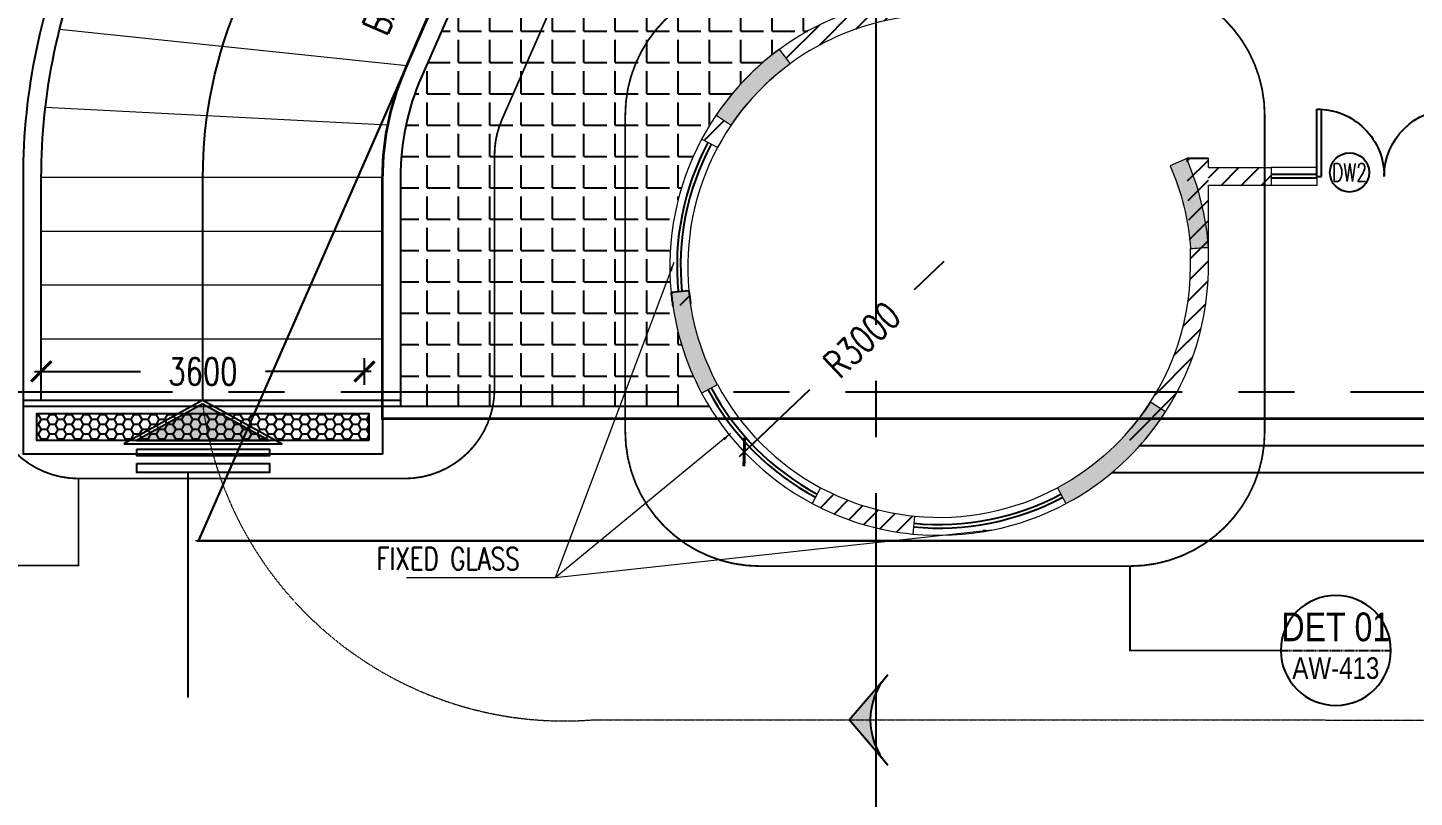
# Model space of a CAD drawing. Header units: millimetres. Extents: x -2076597 to 16308595, y -4402071 to 17875273.
# Drawn here: x -2067499 to -2052053, y -4125350 to -4116775 of the extents above; entities that cross this region are included whole.
import ezdxf
from ezdxf.enums import TextEntityAlignment as Align
from ezdxf.lldxf.tags import DXFTag

# ---------------------------------------------------------------- set-up
doc = ezdxf.new("R2010")
doc.units = ezdxf.units.MM
for name, pattern in [('CENTER2', [1.125, 0.75, -0.125, 0.125, -0.125]), ('CONTINULUS', [0]), ('DASHDOT', [1, 0.5, -0.25, 0, -0.25]), ('DASHED', [19.049999999999997, 12.7, -6.35]), ('DASHED2', [0.375, 0.25, -0.125]), ('Demolished', [4.799999999999998, 3.199999999999999, -1.599999999999999])]:
    doc.linetypes.add(name, pattern=pattern)
for name, color, linetype, lineweight in [('A- GLAZING', 5, 'Continuous', 9), ('A- LIGHT LINE', 8, 'Continuous', 9), ('A-COL HATCH', 252, 'Continuous', 9), ('A-DETL-DEMO', 6, 'Demolished', 9), ('A-DETL-GENF', 92, 'Continuous', 9), ('A-FOR AREAS', 21, 'Continuous', 25), ('PHE-SWD', 11, 'Continuous', 25), ('S-COLS', 7, 'Continuous', 9)]:
    doc.layers.add(name, color=color, linetype=linetype, lineweight=lineweight)
for name, color, linetype in [('A- STAIRSCASE', 1, 'Continuous'), ('A-ARROW', 8, 'Continuous'), ('A-DIMS', 4, 'Continuous'), ('a-door', 1, 'Continuous'), ('A-DRIVEWAY', 1, 'Continuous'), ('A-HATCH', 252, 'Continuous'), ('A-HIDDEN', 8, 'DASHED2'), ('A-PARAPET WALL', 4, 'Continuous'), ('a-ref', 5, 'Continuous'), ('A-REFS', 3, 'DASHED'), ('A-SCHED', 1, 'Continuous'), ('A-SETBACK', 3, 'Continuous'), ('A-SLAB SINING', 252, 'Continuous'), ('A-TEXT', 4, 'Continuous'), ('A-TXTROOM', 3, 'Continuous'), ('A-WALL', 2, 'Continuous'), ('A-WALL HATCH', 8, 'Continuous'), ('C-ROAD CL', 31, 'Continuous'), ('S-GRID', 252, 'CENTER2')]:
    doc.layers.add(name, color=color, linetype=linetype)
doc.styles.add('ARIAL', font='arial.ttf')
doc.styles.add('DIM 100', font='romans.shx', dxfattribs={"width": 0.8})
doc.styles.add('ROMANS', font='romans.shx', dxfattribs={"width": 0.75})
tags = doc.linetypes.add('DASHEDX2', pattern=[1.5, 1, -0.5]).pattern_tags.tags
tags[6:7] = [DXFTag(74, 4), DXFTag(75, 0), DXFTag(340, '0'), DXFTag(46, 1.0), DXFTag(50, 0.0), DXFTag(44, 0.0), DXFTag(45, 0.0)]
tags[4:5] = [DXFTag(74, 4), DXFTag(75, 0), DXFTag(340, '0'), DXFTag(46, 1.0), DXFTag(50, 0.0), DXFTag(44, 0.0), DXFTag(45, 0.0)]
doc.dimstyles.new('1_100 MJR', dxfattribs={"dimscale": 100, "dimtxt": 1.75, "dimasz": 1, "dimexe": 1, "dimexo": 0, "dimgap": 0.09, "dimtad": 0, "dimdsep": 46, "dimtxsty": 'DIM 100', "dimblk": 'ARCHTICK', "dimcen": 0.09, "dimdle": 1, "dimclrd": 8, "dimclre": 8, "dimclrt": 256, "dimazin": 0, "dimtfac": 1, "dimtofl": 0, "dimtmove": 1, "dimatfit": 3, "dimfxl": 0, "dimtolj": 1, "dimtzin": 0, "dimlwd": -1, "dimlwe": -1, "dimarcsym": 0})
doc.dimstyles.new('DIMM-100', dxfattribs={"dimscale": 150, "dimtxt": 2, "dimasz": 1.5, "dimexe": 1, "dimexo": 0, "dimgap": 2, "dimtad": 0, "dimtoh": 1, "dimdec": 0, "dimzin": 0, "dimdsep": 46, "dimtxsty": 'ROMANS', "dimblk": 'ARCHTICK', "dimcen": 1.5, "dimdle": 0.5, "dimclrd": 8, "dimclre": 8, "dimclrt": 256, "dimazin": 0, "dimtfac": 1, "dimtdec": 0, "dimtix": 1, "dimtofl": 0, "dimtmove": 2, "dimatfit": 3, "dimldrblk": 'DOT', "dimfxl": 0, "dimtolj": 1, "dimtzin": 0, "dimarcsym": 0})

# ---------------------------------------------------------------- blocks, each defined once
blk = doc.blocks.new('Family - ___-240295-0_ ground floor')
at = {"layer": 'A-SETBACK', "linetype": 'DASHDOT', "lineweight": -2, "ltscale": 2000, "const_width": 25}
blk.add_lwpolyline([(76479.83439626312, 233662.6982867941), (47865.55767177325, 236124.157571312), (29165.90349804331, 193452.3024638332), (70914.59060184611, 193452.3024638332)], close=True, dxfattribs=at)
blk = doc.blocks.new('Double-Flush - 1500 2-565315-1_ first floor')
at = {"layer": 'a-door'}
for p, q in [((-750.000000000001, 850.0000000000119), (-699.2000000000011, 850.0000000000119)), ((-750.000000000001, 100.0000000000123), (-750.000000000001, 850.0000000000119)), ((-699.2000000000011, 100.0000000000123), (-699.2000000000011, 850.0000000000119)), ((699.1999999999989, 100.0000000000123), (699.1999999999989, 848.2775955486195)), ((749.9999999999987, 100.0000000000123), (749.9999999999987, 850.0000000000156)), ((-750.000000000001, 100.0000000000123), (-699.2000000000011, 100.0000000000123)), ((749.9999999999987, 100.0000000000123), (699.1999999999989, 100.0000000000123))]:
    blk.add_line(p, q, dxfattribs=at)
for centre, radius, start, end in [((-750.0000000000023, 100.0000000000123), 749.9999999999999, 3.370999999999999e-13, 90), ((749.9999999999976, 100.0000000000123), 750.0000000000026, 90.00000000000021, 180.0000000000004)]:
    blk.add_arc(centre, radius, start, end, dxfattribs=at)
blk = doc.blocks.new('SOP')
at = {"layer": 'A-SCHED', "color": 8}
blk.add_circle((0, 0), 217.9613781485823, dxfattribs=at)
at = {"layer": 'A-SCHED', "style": 'ROMANS', "width": 0.7}
blk.add_attdef('D2', text='', height=200, dxfattribs=at).set_placement((0, 0), align=Align.MIDDLE_CENTER)
blk = doc.blocks.new('COLUMN 1')
at = {"layer": 'A-COL HATCH'}
h = blk.add_hatch(color=256, dxfattribs=at)
h.dxf.hatch_style = 1
edge = h.paths.add_edge_path()
edge.add_line((676504.883227638, -1021990.919331212), (676670.537102486, -1022102.985355274))
edge.add_arc((678989.691350352, -1023671.909692075), 2800.000000000935, 126.39681768591399, 145.9213691660158, ccw=False)
edge.add_line((677328.2436452573, -1021418.114776108), (677209.5688091767, -1021257.129424967))
edge.add_arc((678989.6913503432, -1023671.909692071), 2999.999999994325, 126.3968176858439, 145.9213691659218)
h = blk.add_hatch(color=256, dxfattribs=at)
h.dxf.hatch_style = 1
h.paths.add_polyline_path([(681744.56747068, -1022477.142869942), (681560.8048172458, -1022556.081279151, -0.0872627176593484), (681788.1271947036, -1023479.136166304, -0.0036623142462053), (681987.6391271669, -1023465.172327116, 0.0863550727292272)])
h = blk.add_hatch(color=256, dxfattribs=at)
h.dxf.hatch_style = 1
edge = h.paths.add_edge_path()
edge.add_line((676201.2584854094, -1023948.343604803), (676002.2215396444, -1023967.947028499))
edge.add_arc((678987.7757198415, -1023673.895609368), 2999.999999997453, 185.6249999643628, 208.1335109795934)
edge.add_line((676342.2220263314, -1025088.478818208), (676518.606281287, -1024994.19946973))
edge.add_arc((678987.7757198443, -1023673.895609364), 2800.000000000592, 185.6250000517407, 208.1341189067972, ccw=False)
h = blk.add_hatch(color=256, dxfattribs=at)
h.dxf.hatch_style = 1
edge = h.paths.add_edge_path()
edge.add_line((681510.590646897, -1025297.288612865), (681342.4029850941, -1025189.06241263))
edge.add_arc((678987.7757198378, -1023673.895609364), 2800.000000001885, 298.1016746230259, 327.23933576966607, ccw=False)
edge.add_line((680306.6811777642, -1026143.812286716), (680400.8887104763, -1026320.234906524))
edge.add_arc((678987.7757198378, -1023673.895609364), 3000.000000001306, 298.1016746231018, 327.2393357696412)
at = {"layer": 'S-COLS'}
for points in [[(676504.883227638, -1021990.919331212), (676670.537102486, -1022102.985355273, -0.0853986252948241), (677328.2436452573, -1021418.114776108), (677209.5688091768, -1021257.129424967, 0.0853986252947777)], [(676201.2584854094, -1023948.343604803), (676002.2215396445, -1023967.947028499, 0.098528900046784), (676342.2220263314, -1025088.478818208), (676518.606281287, -1024994.19946973, -0.0985315779965202)], [(681510.590646897, -1025297.288612865), (681342.4029850941, -1025189.062412631, -0.1278264958239038), (680306.6811777642, -1026143.812286716), (680400.8887104765, -1026320.234906524, 0.1278264958234775)]]:
    blk.add_lwpolyline(points, format="xyb", close=True, dxfattribs=at)
blk.add_lwpolyline([(681745.4380841879, -1022476.76888293), (681560.8048172458, -1022556.081279151, -0.0872627176593477), (681788.1271947036, -1023479.136166304, -0.0036623142462058), (681987.6391271669, -1023465.172327116, 0.0863546701332711), (681744.569376789, -1022477.147213772, 0.6486826724455609)], format="xyb", dxfattribs=at)
at = {"layer": 'S-GRID', "ltscale": 5000}
for p, q in [((678285.9451848799, -1035578.755195804), (678285.9451848799, -974745.3796445802)), ((661071.4409208517, -1025074.136166375), (726350.6785720717, -1025074.136166375))]:
    blk.add_line(p, q, dxfattribs=at)
blk = doc.blocks.new('_ArchTick')
at = {"color": 0, "linetype": 'ByBlock', "const_width": 0.15}
blk.add_lwpolyline([(-0.5, -0.5), (0.5, 0.5)], dxfattribs=at)
blk = doc.blocks.new('*D141')
at = {"layer": 'A-DIMS', "color": 8, "lineweight": -2, "transparency": 16777216}
for p, q in [((-2057291.979931632, -4119379.092351653), (-2057623.580685644, -4119695.396192355)), ((-2059571.31930137, -4121553.284624096), (-2058786.508935512, -4120804.67796401))]:
    blk.add_line(p, q, dxfattribs=at)
at = {"layer": 'Defpoints', "color": 0, "transparency": 16777216}
for p in [(-2057346.249916625, -4119430.85883433), (-2059517.049316376, -4121501.518141419)]:
    blk.add_point(p, dxfattribs=at)
at = {"layer": 'A-DIMS', "color": 8, "lineweight": -2, "transparency": 16777216, "xscale": 225, "yscale": 225, "zscale": 225, "rotation": 223.6475080084358}
blk.add_blockref('_ArchTick', (-2059517.049316376, -4121501.518141419), dxfattribs=at)
at = {"layer": 'A-DIMS', "transparency": 16777216, "insert": (-2058205.044810581, -4120250.037078179), "char_height": 300, "attachment_point": 5, "rotation": 43.64750800843581, "style": 'ROMANS'}
blk.add_mtext('\\A1;R3000', dxfattribs=at)
blk = doc.blocks.new('_Dot')
at = {"color": 0, "linetype": 'ByBlock', "lineweight": -2}
blk.add_line((-0.5, 0), (-1, 0), dxfattribs=at)
at = {"color": 0, "linetype": 'ByBlock', "const_width": 0.5}
blk.add_lwpolyline([(-0.25, 0, 1), (0.25, 0, 1)], format="xyb", close=True, dxfattribs=at)
blk = doc.blocks.new('arrow')
at = {"layer": 'A-DETL-GENF'}
h = blk.add_hatch(dxfattribs=at)
h.set_pattern_fill('ANGLE', color=252)
h.set_pattern_definition([(0, (0, 0), (0, 6.985), [5.08, -1.905]), (90, (0, 0), (-6.985, 4e-16), [5.08, -1.905])])
edge = h.paths.add_edge_path()
edge.add_arc((554170.0854300878, -996163.893556682), 1499.999999933728, 269.99999999943077, 311.8103148985677, ccw=False)
edge.add_line((554170.0854300729, -997663.8935566156), (554170.0854300745, -998133.9572267468))
edge.add_line((554170.0854300745, -998133.9572267468), (555170.085430098, -997281.9275453341))
edge = h.paths.add_edge_path()
edge.add_arc((554170.0854300571, -996163.8935566836), 1499.999999932013, 228.1896851015746, 270.00000000060476, ccw=False)
edge.add_line((553170.0854300507, -997281.9275453369), (554170.0854300745, -998133.9572267468))
edge.add_line((554170.0854300745, -998133.9572267468), (554170.0854300729, -997663.8935566156))
at = {"layer": 'A-FOR AREAS'}
blk.add_lwpolyline([(554170.0854300745, -998133.9572267468), (553170.0854300745, -997281.9275453669, 0.3819660112500812), (555170.0854300745, -997281.927545364)], format="xyb", close=True, dxfattribs=at)
blk = doc.blocks.new('*D217')
at = {"layer": 'A-DIMS', "color": 8, "lineweight": -2, "transparency": 16777216}
for p, q in [((-2067348.080451589, -4120755.320950892), (-2067348.080451589, -4120455.320950892)), ((-2063748.080451589, -4120755.320950892), (-2063748.080451589, -4120455.320950892))]:
    blk.add_line(p, q, dxfattribs=at)
at = {"layer": 'A-DIMS', "color": 8, "linetype": 'CONTINULUS', "lineweight": -2, "transparency": 16777216}
for p, q in [((-2067423.080451589, -4120605.320950892), (-2066244.509023017, -4120605.320950892)), ((-2063673.080451589, -4120605.320950892), (-2064851.65188016, -4120605.320950892))]:
    blk.add_line(p, q, dxfattribs=at)
at = {"layer": 'Defpoints', "color": 0, "transparency": 16777216}
for p in [(-2063748.080451589, -4120605.320950892), (-2067348.080451589, -4120991.176266134), (-2063748.080451589, -4120991.176266134)]:
    blk.add_point(p, dxfattribs=at)
at = {"layer": 'A-DIMS', "color": 8, "lineweight": -2, "transparency": 16777216, "xscale": 225, "yscale": 225, "zscale": 225, "rotation": 180}
blk.add_blockref('_ArchTick', (-2067348.080451589, -4120605.320950892), dxfattribs=at)
at = {"layer": 'A-DIMS', "color": 8, "lineweight": -2, "transparency": 16777216, "xscale": 225, "yscale": 225, "zscale": 225}
blk.add_blockref('_ArchTick', (-2063748.080451589, -4120605.320950892), dxfattribs=at)
at = {"layer": 'A-DIMS', "transparency": 16777216, "insert": (-2065548.080451589, -4120605.320950892), "char_height": 300, "attachment_point": 5, "style": 'ROMANS'}
blk.add_mtext('\\A1;3600', dxfattribs=at)
blk = doc.blocks.new('A$C7C0A302C')
at = {"layer": 'A-ARROW'}
blk.add_hatch(color=256, dxfattribs=at).paths.add_polyline_path([(1488.921023138798, 5366.702879312856), (137.0502473218366, 2916.315039616486), (1488.921023138798, 465.9271999201155)])
at = {"layer": 'A-ARROW', "color": 1}
for p, q in [((-0.0005333228036761, 2916.315039616486, -5.611167506e-07), (1608.921023138799, 5832.630627988314, -5.611167506e-07)), ((1608.921023138799, 5832.630627988314, -5.611167506e-07), (1608.921023138799, -0.0005487581365742, -5.611167506e-07)), ((137.0502473218366, 2916.315039616486, -5.611167506e-07), (1488.921023138798, 5366.702879312856, -5.611167506e-07)), ((1488.921023138798, 5366.702879312856, -5.611167506e-07), (1488.921023138798, 465.9271999201155, -5.611167506e-07)), ((-0.0005333228036761, 2916.315039616486, -5.611167506e-07), (1608.921023138799, -0.0005487581365742, -5.611167506e-07)), ((137.0502473218366, 2916.315039616486, -5.611167506e-07), (1488.921023138798, 465.9271999201155, -5.611167506e-07))]:
    blk.add_line(p, q, dxfattribs=at)
at = {"layer": 'A-ARROW', "color": 1, "elevation": -5.611167506e-07}
for points in [[(1810.746197502129, 5352.624941668882), (1810.746197502129, 468.2962756393827), (2047.937165175564, 468.2962756393827), (2047.937165175564, 5352.624941668882)], [(2337.836992989295, 5352.624941668882), (2337.836992989295, 468.2962756393827), (2667.269014432095, 468.2962756393827), (2667.269014432095, 5352.624941668882)]]:
    blk.add_lwpolyline(points, close=True, dxfattribs=at)
blk = doc.blocks.new('REF')
at = {"layer": 'a-ref'}
blk.add_arc((0, 0), 766.25, 0, 180, dxfattribs=at)
at = {"layer": 'A-REFS'}
blk.add_line((-766.25, 0), (766.25, 0), dxfattribs=at)
at = {"layer": 'A-REFS', "color": 10, "linetype": 'Continuous', "style": 'ARIAL', "width": 0.8}
blk.add_attdef('01', text='', height=400, dxfattribs=at).set_placement((0, 327.980721080392), align=Align.MIDDLE_CENTER)
blk.add_attdef('AW-305', text='', height=300, dxfattribs=at).set_placement((0, -245.8287309983643), align=Align.MIDDLE)

msp = doc.modelspace()

# ---------------------------------------------------------------- hatches: boundary and pattern name
at = {"layer": 'A-HATCH'}
h = msp.add_hatch(dxfattribs=at)
h.set_pattern_fill('HONEY', color=256, scale=500, angle=180)
h.set_pattern_definition([(180, (-573850.6354063172, -3490891.843098603), (-93.75, -54.12658773652737), [62.5, -125]), (300.0000000000001, (-573850.6354063172, -3490891.843098603), (93.74999999999996, -54.12658773652746), [62.5, -125]), (240, (-573850.6354063172, -3490891.843098603), (-5.81e-14, -108.2531754730548), [-125, 62.5])])
h.paths.add_polyline_path([(-2063697.807957832, -4121375.136266135), (-2067398.080451589, -4121375.136266135), (-2067398.080451589, -4121075.136266135), (-2063697.807957832, -4121075.136266135)])
at = {"layer": 'A-SLAB SINING'}
h = msp.add_hatch(dxfattribs=at)
h.set_pattern_fill('ANGLE', color=256, scale=50)
h.set_pattern_definition([(0, (1802100.652506845, 14255482.12741433), (0, 349.25), [254, -95.25]), (90, (1802100.652506845, 14255482.12741433), (-349.25, 2.14e-14), [254, -95.25])])
edge = h.paths.add_edge_path()
edge.add_line((-2063348.080451589, -4118445.136101507), (-2063348.080451589, -4120781.096266132))
edge.add_line((-2063348.080451589, -4120781.096266132), (-2063348.080451588, -4120991.176266134))
edge.add_line((-2063348.080451588, -4120991.176266134), (-2059908.555423791, -4120991.176266138))
edge.add_arc((-2057346.249916629, -4119430.858834341), 2999.999999999606, 89.99999999999108, 211.3393493304781, ccw=False)
edge.add_line((-2057346.249916629, -4116430.858834341), (-2057333.080451588, -4107680.976074483))
edge.add_line((-2057333.080451588, -4107680.976074483), (-2058888.063847612, -4107680.976074483))
edge.add_line((-2058888.063847612, -4107680.976074483), (-2063112.642603197, -4117321.294043858))
edge.add_arc((-2060548.080451579, -4118445.136101507), 2800.000000009313, 156.3360128947771, 180)
at = {"layer": 'A-WALL HATCH'}
h = msp.add_hatch(dxfattribs=at)
h.set_pattern_fill('ANSI31', color=256, scale=50)
h.set_pattern_definition([(45, (-2740619.584715616, -3104110.718420781), (-112.2532015133644, 112.2532015133644), [])])
edge = h.paths.add_edge_path()
edge.add_line((-2054346.249916629, -4119430.858834341), (-2054346.249916629, -4118233.732107904))
edge.add_line((-2054346.249916629, -4118233.732107904), (-2054588.58755228, -4118233.732107904))
edge.add_line((-2054588.58755228, -4118233.732107904), (-2054546.24991663, -4119430.858834341))
edge.add_arc((-2057346.249916625, -4119430.858834341), 2799.999999995809, -30.00561028760069, 0, ccw=False)
edge.add_line((-2054921.515882844, -4120831.096266132), (-2054693.075377592, -4120831.096266132))
edge.add_arc((-2057346.249916627, -4119430.858834341), 2999.999999996303, 332.1767334542384, 360)
edge = h.paths.add_edge_path()
edge.add_line((-2054693.075377592, -4120831.096266132), (-2054921.515882844, -4120831.096266143))
edge.add_arc((-2057346.249916608, -4119430.858834334), 2799.999999984669, 317.6251091758151, 329.99438971209577, ccw=False)
edge.add_line((-2055277.747748037, -4121317.999204982), (-2055129.319289619, -4121452.051203962))
edge.add_arc((-2057346.249916634, -4119430.858834334), 3000.000000004865, 317.6443338575633, 332.1767334542419)
edge = h.paths.add_edge_path()
edge.add_arc((-2057346.249916621, -4119430.858834334), 2800.000000003385, 255.4837981564408, 264.3750000025927, ccw=False)
edge.add_line((-2058048.080451589, -4122141.473875284), (-2058048.080451589, -4122347.609406501))
edge.add_arc((-2057346.249916632, -4119430.858834341), 2999.999999998814, 256.4706454072706, 264.3750000027981)
edge.add_line((-2057640.301337474, -4122416.413014371), (-2057620.697909418, -4122217.376069032))
edge = h.paths.add_edge_path()
edge.add_line((-2058666.160779737, -4121900.238374513), (-2058760.440127109, -4122076.622627381))
edge.add_arc((-2057346.24991663, -4119430.858834341), 2999.99999999884, 241.8749999999898, 256.4706454072618)
edge.add_line((-2058048.080451589, -4122347.609406501), (-2058048.080451589, -4122141.473875284))
edge.add_arc((-2057346.249916627, -4119430.858834334), 2800.00000000176, 241.8750000000869, 255.48379815657, ccw=False)
edge = h.paths.add_edge_path()
edge.add_line((-2060132.767151322, -4119705.306827154), (-2060331.804096657, -4119724.910255212))
edge.add_arc((-2057346.249916566, -4119430.858834334), 3000.000000063144, 185.6249999976975, 188.6019864376453)
edge.add_line((-2060312.50350487, -4119879.567704592), (-2060114.749613132, -4119849.677924711))
edge.add_arc((-2057346.249916624, -4119430.858834341), 2800.000000004406, 185.6249999978075, 188.6024861288247, ccw=False)
edge = h.paths.add_edge_path()
edge.add_line((-2059663.879948709, -4117859.683785401), (-2059829.533896414, -4117747.617712062))
edge.add_arc((-2057346.249916637, -4119430.858834341), 2999.999999993061, 145.869454217971, 151.8750000001221)
edge.add_line((-2059992.013709679, -4118016.668623872), (-2059815.629456809, -4118110.947971232))
edge.add_arc((-2057346.249916669, -4119430.858834334), 2799.999999965452, 145.8657460060037, 151.8749999997981, ccw=False)
edge = h.paths.add_edge_path()
edge.add_line((-2058048.080451589, -4116720.243793394), (-2058048.080451589, -4116514.108262181))
edge.add_arc((-2057346.249916634, -4119430.858834341), 2999.999999998053, 103.529354592669, 126.3394042634802)
edge.add_line((-2059123.95182606, -4117014.296002302), (-2059005.292273042, -4117175.292728104))
edge.add_arc((-2057346.249916622, -4119430.858834341), 2800.000000002873, 104.51620184352231, 126.33569314355981, ccw=False)
edge = h.paths.add_edge_path()
edge.add_line((-2057133.080451589, -4114831.099391352), (-2057333.080451587, -4114831.099391352))
edge.add_line((-2057333.080451587, -4114831.099391352), (-2057333.080451587, -4116430.887740284))
edge.add_arc((-2057346.249916634, -4119430.858834341), 3000.000000001551, 89.74848093696825, 103.5293545926437)
edge.add_line((-2058048.080451589, -4116514.108262174), (-2058048.080451589, -4116720.243793394))
edge.add_arc((-2057346.249916649, -4119430.858834341), 2799.999999999997, 89.99999999959982, 104.51620184298659, ccw=False)
edge.add_line((-2057346.249916629, -4116630.858834341), (-2057133.080451589, -4116630.858834341))
edge.add_line((-2057133.080451589, -4116630.858834341), (-2057133.080451589, -4114831.099391352))
h.paths.add_polyline_path([(-2057133.080451589, -4113403.536170151), (-2057333.080451587, -4113403.536170151), (-2057333.080451587, -4114831.099391352), (-2057133.080451589, -4114831.099391352)])
h = msp.add_hatch(dxfattribs=at)
h.set_pattern_fill('ANSI31', color=256, scale=50)
h.set_pattern_definition([(45, (1802100.652506845, 14255482.12741433), (-112.2532015133644, 112.2532015133644), [])])
h.paths.add_polyline_path([(-2053647.72085411, -4118531.096289393), (-2054346.249916629, -4118531.096289393), (-2054346.249916629, -4118331.096295215), (-2053647.72085411, -4118331.096295215)])

# ---------------------------------------------------------------- linework, layer by layer
at = {"layer": 'A- GLAZING'}
for p, q in [((-2053137.055653098, -4118331.096284755), (-2053647.72085411, -4118331.096289404)), ((-2053137.055653098, -4118331.096284755), (-2053137.055651278, -4118531.096284755)), ((-2053137.055651278, -4118531.096284755), (-2053647.72085411, -4118531.096289393))]:
    msp.add_line(p, q, dxfattribs=at)
for centre, radius, start, end in [((-2057346.249916629, -4119430.858834341), 3000, 151.8750000011342, 185.6250000516417), ((-2057346.249916629, -4119430.858834341), 2800, 151.8750000011342, 185.6250000516417), ((-2057346.249916624, -4119430.858834334), 3000.000000006274, 208.1249999988658, 241.8750000364292), ((-2057346.249916629, -4119430.858834341), 2800, 208.1249999988658, 241.8750000364292), ((-2057346.249916629, -4119430.858834341), 2800, 264.3750000040773, 298.1249999635708), ((-2057346.249916629, -4119430.858834341), 3000, 264.3750000040773, 298.1249999635708)]:
    msp.add_arc(centre, radius, start, end, dxfattribs=at)
at = {"layer": 'A- LIGHT LINE'}
for p, q in [((-2063277.40225218, -4117198.978244077), (-2067144.668757052, -4116794.371844113)), ((-2067302.462660412, -4117658.802246194), (-2063489.961233862, -4117857.481898006)), ((-2063548.080451589, -4118445.136130203), (-2067348.080451589, -4118445.136130203)), ((-2063548.080451589, -4119045.136130191), (-2067348.080451589, -4119045.136130191)), ((-2063548.080451589, -4119645.136130203), (-2067348.080451587, -4119645.136130203)), ((-2063548.080451589, -4120245.136130191), (-2067348.080451587, -4120245.136130191)), ((-2023947.863628947, -4122491.176266134), (-2065630.39338695, -4122491.176266134)), ((-2061623.345491372, -4122903.898822233), (-2063279.447441295, -4122903.898822233))]:
    msp.add_line(p, q, dxfattribs=at)
at = {"layer": 'A- STAIRSCASE'}
for p, q in [((-2063348.080451589, -4120991.176266134), (-2059908.555423792, -4120991.176266134)), ((-2054874.571807425, -4121131.096266132), (-2050747.861387678, -4121131.096266132)), ((-2055110.394327272, -4121431.096266132), (-2023701.14301993, -4121431.096266132)), ((-2055420.397441132, -4121731.096266132), (-2023742.663952618, -4121731.096266132))]:
    msp.add_line(p, q, dxfattribs=at)
at = {"layer": 'A-DETL-DEMO', "color": 1, "ltscale": 1.1}
msp.add_line((-2061216.839451227, -4124488.010752842), (-2024747.12144668, -4124491.230888803), dxfattribs=at)
msp.add_arc((-2061517.561787037, -4120429.697681792), 4069.439630462502, 187.9306517100448, 274.2378909064146, dxfattribs=at)
at = {"layer": 'A-HIDDEN', "color": 1, "linetype": 'DASHED2', "ltscale": 5000, "const_width": 30}
msp.add_lwpolyline([(-2014886.788859684, -4086921.574878048), (-2016078.373818994, -4095531.099391334), (-2019914.59647586, -4095531.099391352), (-2019956.117403434, -4095831.099354573), (-2021447.861383625, -4095831.099354446), (-2021447.861387265, -4104431.099357173), (-2021146.384140851, -4104431.099357173), (-2023423.114850328, -4120881.096229233), (-2025647.861383627, -4120881.096229233), (-2025647.861383627, -4121131.096229233), (-2026047.861383627, -4121131.096229233), (-2026047.861383627, -4122491.099351443), (-2033947.861383627, -4122491.099351693), (-2033947.861383627, -4121131.096229233), (-2063548.080452505, -4121131.096264951), (-2063548.080452505, -4118445.136093292, -0.1036221327338556), (-2063295.825615919, -4117241.019612215), (-2053559.460542357, -4094649.310023978), (-2057085.73350973, -4093104.027194213), (-2052386.733622573, -4082381.09935442)], format="xyb", dxfattribs=at)
at = {"layer": 'A-PARAPET WALL'}
for p, q in [((-2053137.05565237, -4118411.096284755), (-2053647.72085411, -4118411.096289404)), ((-2053137.055652005, -4118451.096284755), (-2053647.72085411, -4118451.096289404)), ((-2067548.080451587, -4120925.136266135), (-2063348.080451589, -4120925.136266135)), ((-2067548.080451589, -4120991.176266134), (-2063348.080451589, -4120991.176266134))]:
    msp.add_line(p, q, dxfattribs=at)
for points in [[(-2067548.080451587, -4120925.136266135), (-2067548.080451589, -4118445.136130203, -0.1036218677060253), (-2066959.488786336, -4115635.537730932), (-2057004.517119095, -4092921.256968051), (-2053158.615830407, -4094606.607274555), (-2063112.642604107, -4117321.294045936, 0.1036221333277288), (-2063348.080451589, -4118445.136101514), (-2063348.080451589, -4120991.176266134)], [(-2067348.080451587, -4120925.136266135), (-2067348.080451589, -4118445.136130203, -0.1036218677060223), (-2066776.305691057, -4115715.811970912), (-2056901.616325422, -4093184.711000092), (-2053422.073273994, -4094709.51585285), (-2063295.825615002, -4117241.019613396, 0.103622133327612), (-2063548.080451589, -4118445.136101514), (-2063548.080451589, -4120925.136266135)]]:
    msp.add_lwpolyline(points, format="xyb", dxfattribs=at)
for radius, start, end in [(2920, 151.8750000011342, 185.6250000516417), (2880, 151.8750000011342, 185.6250000516417), (2920, 208.1249999988658, 241.8750000364292), (2880, 208.1249999988658, 241.8750000364292), (2880, 264.3750000040773, 298.1249999635708), (2920, 264.3750000040773, 298.1249999635708)]:
    msp.add_arc((-2057346.249916629, -4119430.858834341), radius, start, end, dxfattribs=at)
at = {"layer": 'a-ref', "linetype": 'DASHDOT', "ltscale": 1000, "const_width": 20}
for points in [[(-2052200.220596908, -4094971.907333262), (-2062214.908749302, -4117794.299280398, 0.1037471523627536), (-2062299.192388713, -4118196.124549571), (-2062299.192388713, -4120798.372585535, -0.414213562373095), (-2063299.192388713, -4121798.372585535), (-2066932.692388713, -4121798.372585535, -0.414213562373095), (-2067932.692388713, -4120798.372585535), (-2067932.692388713, -4116704.679211147, -0.09989636991775895), (-2067854.427951194, -4116316.860241964), (-2057863.961079223, -4092572.357447658, -0.414213562372752), (-2056554.40654756, -4092038.440854359), (-2052728.117987767, -4093648.346501838, -0.4186858176201255)], [(-2055219.347493155, -4122774.372585673), (-2059342.847493155, -4122774.372585673, -0.414213562373095), (-2060842.847493155, -4121274.372585673), (-2060842.847493155, -4117751.372585673, -0.414213562373095), (-2059342.847493155, -4116251.372585673), (-2055219.347493155, -4116251.372585673, -0.414213562373095), (-2053719.347493155, -4117751.372585673), (-2053719.347493155, -4121274.372585673, -0.414213562373095)]]:
    msp.add_lwpolyline(points, format="xyb", close=True, dxfattribs=at)
for points in [[(-2066932.692388713, -4121798.372585535), (-2066932.692388713, -4122767.372585535), (-2069136.692388713, -4122767.372585535)], [(-2055219.347493155, -4122774.372585673), (-2055219.347493155, -4123713.372585673), (-2053539.847493155, -4123713.372585673)]]:
    msp.add_lwpolyline(points, dxfattribs=at)
at = {"layer": 'a-ref'}
msp.add_arc((-2052926.847493155, -4123713.372585673), 613, 180, 0, dxfattribs=at)
at = {"layer": 'A-TEXT', "color": 1}
msp.add_line((-2065711.190070969, -4124237.199376862), (-2065711.190070969, -4121731.718579672), dxfattribs=at)
at = {"layer": 'A-WALL', "lineweight": 18}
for p, q in [((-2059815.629456809, -4118110.947971232), (-2059992.013709679, -4118016.668623872)), ((-2054346.249916629, -4118331.096295215), (-2054346.249916629, -4118233.732107904)), ((-2054346.249916629, -4119430.858834341), (-2054346.249916629, -4118531.096289393)), ((-2054546.24991663, -4119430.858834341), (-2054545.898441764, -4119236.099391274)), ((-2058666.160779737, -4121900.238374513), (-2058760.440127109, -4122076.622627381)), ((-2057620.697909417, -4122217.376069032), (-2057640.301337474, -4122416.413014371))]:
    msp.add_line(p, q, dxfattribs=at)
at = {"layer": 'A-WALL'}
msp.add_line((-2054346.249916629, -4118233.732107904), (-2054588.58755228, -4118233.732107904), dxfattribs=at)
at = {"layer": 'A-WALL', "lineweight": 18}
msp.add_lwpolyline([(-2054346.249916629, -4118331.096295215), (-2053647.72085411, -4118331.096295215), (-2053647.72085411, -4118531.096289393), (-2054346.249916629, -4118531.096289393)], dxfattribs=at)
at = {"layer": 'A-WALL'}
msp.add_lwpolyline([(-2060132.767151322, -4119705.306827154), (-2060331.804096657, -4119724.910255224)], dxfattribs=at)
at = {"layer": 'A-WALL', "lineweight": 18}
for radius, start, end in [(3000, 89.94665282648111, 151.8750000011342), (2800, 90, 151.8750000011342), (2800, 317.6251090969503, 0), (3000, 317.6443338036624, 0), (2800, 241.8750000364292, 264.3750000040773), (3000, 241.8750000364292, 264.3750000040773)]:
    msp.add_arc((-2057346.249916629, -4119430.858834341), radius, start, end, dxfattribs=at)
at = {"layer": 'A-WALL'}
for radius, end in [(3000, 188.594988789876), (2800, 188.5949885748423)]:
    msp.add_arc((-2057346.249916629, -4119430.858834341), radius, 185.6250000516417, end, dxfattribs=at)
at = {"layer": 'C-ROAD CL', "linetype": 'Continuous', "ltscale": 500}
msp.add_lwpolyline([(-2065548.080451587, -4120925.136266135), (-2065548.080451589, -4118445.136130203, -0.1036218677060193), (-2065127.657833552, -4116438.280130722), (-2055253.903390597, -4093906.771524087)], format="xyb", dxfattribs=at)
at = {"layer": 'PHE-SWD'}
for points in [[(-2063547.80795783, -4121525.136266135), (-2067548.080451587, -4121525.136266135), (-2067548.080451587, -4120925.136266135), (-2063547.80795783, -4120925.136266135)], [(-2063697.807957832, -4121375.136266135), (-2067398.080451589, -4121375.136266135), (-2067398.080451589, -4121075.136266135), (-2063697.807957832, -4121075.136266135)]]:
    msp.add_lwpolyline(points, close=True, dxfattribs=at)

# ---------------------------------------------------------------- block references
at = {"layer": 'A- STAIRSCASE', "linetype": 'DASHEDX2', "ltscale": 500}
msp.add_blockref('COLUMN 1', (-2736334.025636468, -3095756.963224974), dxfattribs=at)
at = {"layer": 'A-DETL-GENF', "color": 8}
msp.add_blockref('Family - ___-240295-0_ ground floor', (-2094762.451989525, -4315943.478729971), dxfattribs=at)
at = {"layer": 'a-door', "xscale": -1}
msp.add_blockref('Double-Flush - 1500 2-565315-1_ first floor', (-2052387.055653098, -4118531.096271101), dxfattribs=at)
at = {"layer": 'A-DRIVEWAY', "xscale": -0.3023999999999998, "yscale": 0.3024, "zscale": 0.3024, "rotation": 90}
msp.add_blockref('A$C7C0A302C', (-2064666.186782911, -4120925.136429712, 1.696817054e-07), dxfattribs=at)
at = {"layer": 'A-FOR AREAS', "xscale": 0.5, "yscale": 0.5, "zscale": 0.5, "rotation": 270}
msp.add_blockref('arrow', (-1559280.864755177, -3847403.204588901), dxfattribs=at)
at = {"layer": 'A-REFS', "xscale": 0.8, "yscale": 0.8, "zscale": 0.8}
msp.add_blockref('REF', (-2052926.847493155, -4123713.372585673), dxfattribs=at).add_auto_attribs({'01': 'DET 01', 'AW-305': 'AW-413'})
at = {"layer": 'A-SCHED'}
msp.add_blockref('SOP', (-2052774.492200903, -4118387.385939404), dxfattribs=at).add_auto_attribs({'D2': 'DW2'})

# ---------------------------------------------------------------- texts
at = {"layer": 'A-TXTROOM', "insert": (-2063777.641390209, -4116757.814046264), "char_height": 300.3389454174761, "width": 7489.599480414835, "attachment_point": 1, "rotation": 66.5042687609263, "style": 'ROMANS'}
msp.add_mtext('BASEMENT LINE', dxfattribs=at)
at = {"layer": 'A-TXTROOM', "insert": (-2064578.588824972, -4122566.679541461, 6.24155335e-07), "char_height": 250.2824545145634, "width": 3684.893068894183, "attachment_point": 1, "style": 'ROMANS'}
msp.add_mtext('\\pi966.46;FIXED GLASS ', dxfattribs=at)

# ---------------------------------------------------------------- dimensions: what is measured, and where the dimension line sits
at = {"layer": 'A-DIMS'}
dim = msp.add_radius_dim(center=(-2057346.249916625, -4119430.85883433), mpoint=(-2059517.049316376, -4121501.518141419), dimstyle='DIMM-100', dxfattribs=at)
dim.commit()
dim.dimension.update_dxf_attribs({"geometry": '*D141', "text_midpoint": (-2058205.044810581, -4120250.037078179), "dimtype": 132})
dim = msp.add_aligned_dim(p1=(-2067348.080451589, -4120991.176266134), p2=(-2063748.080451589, -4120991.176266134), distance=385.85531524196267, dimstyle='DIMM-100', override={"dimfxlon": 1}, dxfattribs=at)
dim.commit()
dim.dimension.update_dxf_attribs({"geometry": '*D217', "text_midpoint": (-2065548.080451589, -4120605.320950892)})

# ---------------------------------------------------------------- leaders
at = {"layer": 'A- LIGHT LINE'}
for points in [[(-2060302.134247952, -4119390.038726982), (-2061623.345491372, -4122903.898822233)], [(-2059669.397132772, -4121296.984145533), (-2061623.345491372, -4122903.898822233)], [(-2056760.978951151, -4122373.214675661), (-2061623.345491372, -4122903.898822233)]]:
    msp.add_leader(points, dimstyle='1_100 MJR', dxfattribs=at)

doc.saveas('drawing.dxf')
